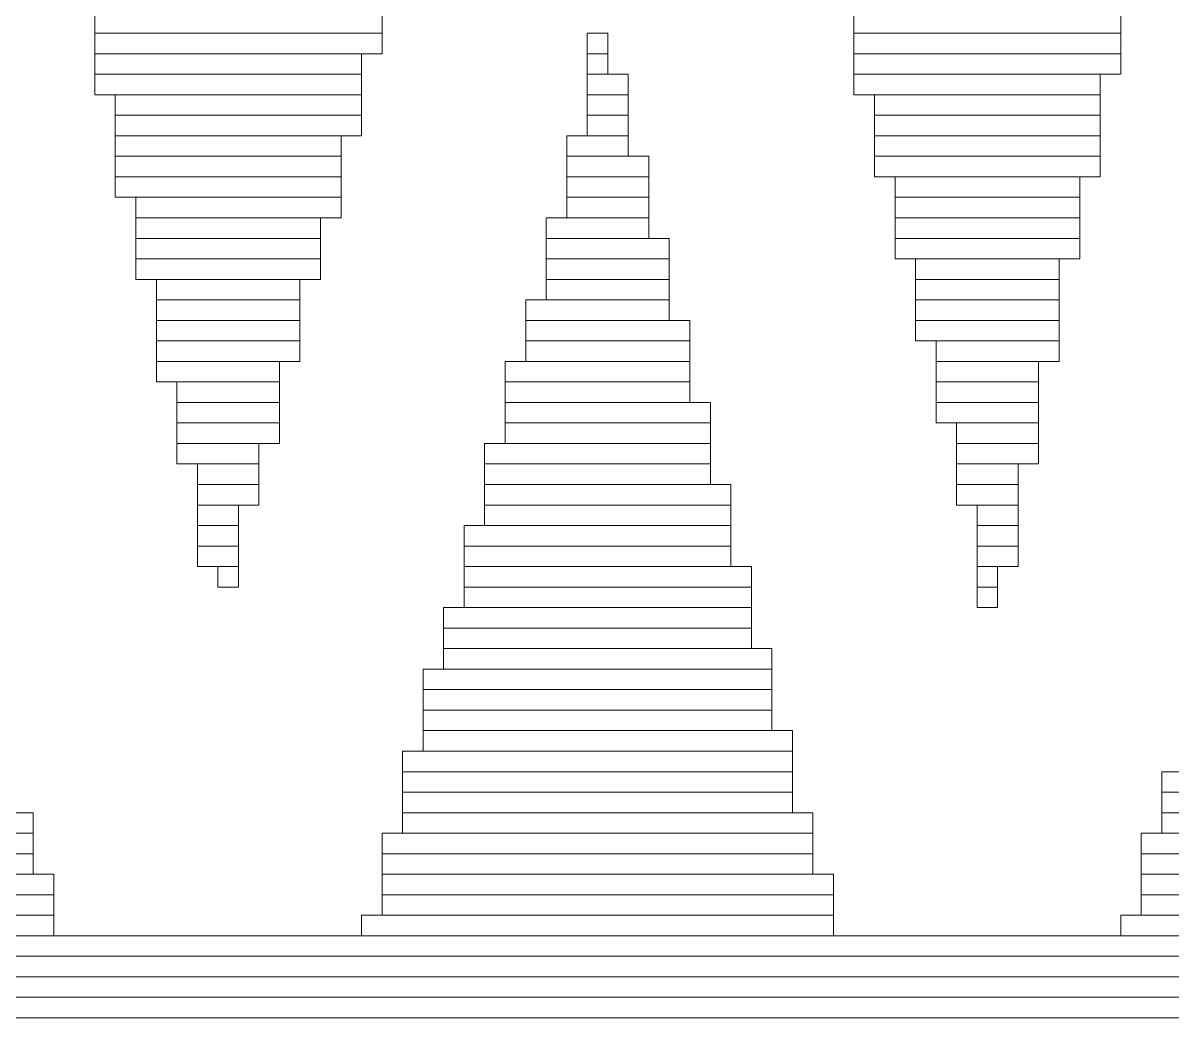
# Model space of a CAD drawing. Header units: millimetres. Extents: x -90 to 99, y -65 to 67.
# Drawn here: x -66.413 to -64.991, y 28.477 to 29.72 of the extents above; entities that cross this region are included whole.
import ezdxf

# ---------------------------------------------------------------- set-up
doc = ezdxf.new("R2010")
doc.units = ezdxf.units.MM
doc.header["$MEASUREMENT"] = 0
doc.layers.add('BG_OUTLINE', color=7, linetype='Continuous')
doc.layers.add('MA_PEN3', color=7, linetype='Continuous')

msp = doc.modelspace()

# ---------------------------------------------------------------- linework, layer by layer
at = {"layer": 'BG_OUTLINE', "color": 3, "lineweight": 9}
msp.add_open_spline([(-71.7269, -61.8795), (-71.7269, -61.8795), (-71.7343, 42.2681), (-71.7343, 42.2681), (-71.7343, 42.2681), (-71.7348, 43.0066), (-71.4419, 43.715), (-70.92, 44.2375), (-70.92, 44.2375), (-70.3982, 44.76), (-69.6866, 45.0538), (-68.9482, 45.0543), (-68.9482, 45.0543), (-68.9482, 45.0543), (75.2046, 45.0543), (75.2046, 45.0543), (75.2046, 45.0543), (76.8319, 45.0552), (78.1763, 43.7805), (78.2661, 42.1556), (78.2661, 42.1556), (78.2661, 42.1556), (78.2661, 31.2814), (78.2661, 31.2814), (78.2661, 31.2814), (78.2661, 31.2814), (72.2646, 31.2814), (72.2646, 31.2814), (72.2646, 31.2814), (72.2646, 31.2814), (72.2646, 26.9814), (72.2646, 26.9814), (72.2646, 26.9814), (72.2646, 26.9814), (78.2661, 26.9814), (78.2661, 26.9814), (78.2661, 26.9814), (78.2661, 26.9814), (78.2661, 18.6553), (78.2661, 18.6553), (78.2661, 18.6553), (78.2661, 18.6553), (72.2496, 18.6553), (72.2496, 18.6553), (72.2496, 18.6553), (72.2496, 18.6553), (72.2496, 14.3553), (72.2496, 14.3553), (72.2496, 14.3553), (72.2496, 14.3553), (78.2661, 14.3553), (78.2661, 14.3553), (78.2661, 14.3553), (78.2661, 14.3553), (78.2661, 9.255), (78.2661, 9.255), (78.2661, 9.255), (78.2661, 9.255), (72.2648, 9.255), (72.2648, 9.255), (72.2648, 9.255), (72.2648, 9.255), (72.2648, 4.955), (72.2648, 4.955), (72.2648, 4.955), (72.2648, 4.955), (78.2661, 4.955), (78.2661, 4.955), (78.2661, 4.955), (78.2661, 4.955), (78.2661, -3.3762), (78.2661, -3.3762), (78.2661, -3.3762), (78.2661, -3.3762), (72.2445, -3.3762), (72.2445, -3.3762), (72.2445, -3.3762), (72.2445, -3.3762), (72.2445, -7.6762), (72.2445, -7.6762), (72.2445, -7.6762), (72.2445, -7.6762), (78.2661, -7.6762), (78.2661, -7.6762), (78.2661, -7.6762), (78.2661, -7.6762), (78.2661, -12.7615), (78.2661, -12.7615), (78.2661, -12.7615), (78.2661, -12.7615), (72.2651, -12.7615), (72.2651, -12.7615), (72.2651, -12.7615), (72.2651, -12.7615), (72.2651, -17.0615), (72.2651, -17.0615), (72.2651, -17.0615), (72.2651, -17.0615), (78.2661, -17.0615), (78.2661, -17.0615), (78.2661, -17.0615), (78.2661, -17.0615), (78.2661, -25.4097), (78.2661, -25.4097), (78.2661, -25.4097), (78.2661, -25.4097), (72.2656, -25.4097), (72.2656, -25.4097), (72.2656, -25.4097), (72.2656, -25.4097), (72.2656, -29.7097), (72.2656, -29.7097), (72.2656, -29.7097), (72.2656, -29.7097), (78.2661, -29.7097), (78.2661, -29.7097), (78.2661, -29.7097), (78.2661, -29.7097), (78.2661, -34.793), (78.2661, -34.793), (78.2661, -34.793), (78.2661, -34.793), (72.2679, -34.793), (72.2679, -34.793), (72.2679, -34.793), (72.2679, -34.793), (72.2679, -39.0929), (72.2679, -39.0929), (72.2679, -39.0929), (72.2679, -39.0929), (78.2661, -39.0929), (78.2661, -39.0929), (78.2661, -39.0929), (78.2661, -39.0929), (78.2661, -47.4269), (78.2661, -47.4269), (78.2661, -47.4269), (78.2661, -47.4269), (72.2679, -47.4269), (72.2679, -47.4269), (72.2679, -47.4269), (72.2679, -47.4269), (72.2679, -51.7269), (72.2679, -51.7269), (72.2679, -51.7269), (72.2679, -51.7269), (78.2661, -51.7269), (78.2661, -51.7269), (78.2661, -51.7269), (78.2661, -51.7269), (78.2661, -51.8138), (78.2661, -51.8138), (78.2661, -51.8138), (78.2661, -51.8138), (78.2656, -61.8468), (78.2656, -61.8468), (78.2656, -61.8468), (78.2661, -62.6669), (77.9407, -63.4536), (77.3612, -64.0339), (77.3612, -64.0339), (76.7817, -64.6142), (75.9915, -64.9405), (75.1713, -64.941), (75.1713, -64.941), (75.1713, -64.941), (-68.6609, -64.9456), (-68.6609, -64.9456), (-68.6609, -64.9456), (-69.4735, -64.9461), (-70.2531, -64.6237), (-70.8281, -64.0495), (-70.8281, -64.0495), (-71.4031, -63.4752), (-71.7264, -62.6922), (-71.7269, -61.8795)], degree=3, knots=[0, 0, 0, 0, 0.022727, 0.022727, 0.022727, 0.022727, 0.045455, 0.045455, 0.045455, 0.045455, 0.068182, 0.068182, 0.068182, 0.068182, 0.090909, 0.090909, 0.090909, 0.090909, 0.113636, 0.113636, 0.113636, 0.113636, 0.136364, 0.136364, 0.136364, 0.136364, 0.159091, 0.159091, 0.159091, 0.159091, 0.181818, 0.181818, 0.181818, 0.181818, 0.204545, 0.204545, 0.204545, 0.204545, 0.227273, 0.227273, 0.227273, 0.227273, 0.25, 0.25, 0.25, 0.25, 0.272727, 0.272727, 0.272727, 0.272727, 0.295455, 0.295455, 0.295455, 0.295455, 0.318182, 0.318182, 0.318182, 0.318182, 0.340909, 0.340909, 0.340909, 0.340909, 0.363636, 0.363636, 0.363636, 0.363636, 0.386364, 0.386364, 0.386364, 0.386364, 0.409091, 0.409091, 0.409091, 0.409091, 0.431818, 0.431818, 0.431818, 0.431818, 0.454545, 0.454545, 0.454545, 0.454545, 0.477273, 0.477273, 0.477273, 0.477273, 0.5, 0.5, 0.5, 0.5, 0.522727, 0.522727, 0.522727, 0.522727, 0.545455, 0.545455, 0.545455, 0.545455, 0.568182, 0.568182, 0.568182, 0.568182, 0.590909, 0.590909, 0.590909, 0.590909, 0.613636, 0.613636, 0.613636, 0.613636, 0.636364, 0.636364, 0.636364, 0.636364, 0.659091, 0.659091, 0.659091, 0.659091, 0.681818, 0.681818, 0.681818, 0.681818, 0.704545, 0.704545, 0.704545, 0.704545, 0.727273, 0.727273, 0.727273, 0.727273, 0.75, 0.75, 0.75, 0.75, 0.772727, 0.772727, 0.772727, 0.772727, 0.795455, 0.795455, 0.795455, 0.795455, 0.818182, 0.818182, 0.818182, 0.818182, 0.840909, 0.840909, 0.840909, 0.840909, 0.863636, 0.863636, 0.863636, 0.863636, 0.886364, 0.886364, 0.886364, 0.886364, 0.909091, 0.909091, 0.909091, 0.909091, 0.931818, 0.931818, 0.931818, 0.931818, 0.954545, 0.954545, 0.954545, 0.954545, 0.977273, 0.977273, 0.977273, 0.977273, 1, 1, 1, 1], dxfattribs=at)
at = {"layer": 'MA_PEN3', "color": 5, "lineweight": 9}
for points in [[(-66.3241, 29.7073), (-66.3241, 29.7073), (-66.3241, 29.7327), (-66.3241, 29.7327), (-66.3241, 29.7327), (-66.3241, 29.7327), (-65.9685, 29.7327), (-65.9685, 29.7327), (-65.9685, 29.7327), (-65.9685, 29.7327), (-65.9685, 29.7073), (-65.9685, 29.7073), (-65.9685, 29.7073), (-65.9685, 29.7073), (-66.3241, 29.7073), (-66.3241, 29.7073)], [(-65.3843, 29.7073), (-65.3843, 29.7073), (-65.3843, 29.7327), (-65.3843, 29.7327), (-65.3843, 29.7327), (-65.3843, 29.7327), (-65.0541, 29.7327), (-65.0541, 29.7327), (-65.0541, 29.7327), (-65.0541, 29.7327), (-65.0541, 29.7073), (-65.0541, 29.7073), (-65.0541, 29.7073), (-65.0541, 29.7073), (-65.3843, 29.7073), (-65.3843, 29.7073)], [(-66.3241, 29.6819), (-66.3241, 29.6819), (-66.3241, 29.7073), (-66.3241, 29.7073), (-66.3241, 29.7073), (-66.3241, 29.7073), (-65.9685, 29.7073), (-65.9685, 29.7073), (-65.9685, 29.7073), (-65.9685, 29.7073), (-65.9685, 29.6819), (-65.9685, 29.6819), (-65.9685, 29.6819), (-65.9685, 29.6819), (-66.3241, 29.6819), (-66.3241, 29.6819)], [(-65.7145, 29.6819), (-65.7145, 29.6819), (-65.7145, 29.7073), (-65.7145, 29.7073), (-65.7145, 29.7073), (-65.7145, 29.7073), (-65.6891, 29.7073), (-65.6891, 29.7073), (-65.6891, 29.7073), (-65.6891, 29.7073), (-65.6891, 29.6819), (-65.6891, 29.6819), (-65.6891, 29.6819), (-65.6891, 29.6819), (-65.7145, 29.6819), (-65.7145, 29.6819)], [(-65.3843, 29.6819), (-65.3843, 29.6819), (-65.3843, 29.7073), (-65.3843, 29.7073), (-65.3843, 29.7073), (-65.3843, 29.7073), (-65.0541, 29.7073), (-65.0541, 29.7073), (-65.0541, 29.7073), (-65.0541, 29.7073), (-65.0541, 29.6819), (-65.0541, 29.6819), (-65.0541, 29.6819), (-65.0541, 29.6819), (-65.3843, 29.6819), (-65.3843, 29.6819)], [(-66.3241, 29.6565), (-66.3241, 29.6565), (-66.3241, 29.6819), (-66.3241, 29.6819), (-66.3241, 29.6819), (-66.3241, 29.6819), (-65.9939, 29.6819), (-65.9939, 29.6819), (-65.9939, 29.6819), (-65.9939, 29.6819), (-65.9939, 29.6565), (-65.9939, 29.6565), (-65.9939, 29.6565), (-65.9939, 29.6565), (-66.3241, 29.6565), (-66.3241, 29.6565)], [(-65.7145, 29.6565), (-65.7145, 29.6565), (-65.7145, 29.6819), (-65.7145, 29.6819), (-65.7145, 29.6819), (-65.7145, 29.6819), (-65.6891, 29.6819), (-65.6891, 29.6819), (-65.6891, 29.6819), (-65.6891, 29.6819), (-65.6891, 29.6565), (-65.6891, 29.6565), (-65.6891, 29.6565), (-65.6891, 29.6565), (-65.7145, 29.6565), (-65.7145, 29.6565)], [(-65.3843, 29.6565), (-65.3843, 29.6565), (-65.3843, 29.6819), (-65.3843, 29.6819), (-65.3843, 29.6819), (-65.3843, 29.6819), (-65.0541, 29.6819), (-65.0541, 29.6819), (-65.0541, 29.6819), (-65.0541, 29.6819), (-65.0541, 29.6565), (-65.0541, 29.6565), (-65.0541, 29.6565), (-65.0541, 29.6565), (-65.3843, 29.6565), (-65.3843, 29.6565)], [(-66.3241, 29.6311), (-66.3241, 29.6311), (-66.3241, 29.6565), (-66.3241, 29.6565), (-66.3241, 29.6565), (-66.3241, 29.6565), (-65.9939, 29.6565), (-65.9939, 29.6565), (-65.9939, 29.6565), (-65.9939, 29.6565), (-65.9939, 29.6311), (-65.9939, 29.6311), (-65.9939, 29.6311), (-65.9939, 29.6311), (-66.3241, 29.6311), (-66.3241, 29.6311)], [(-65.7145, 29.6311), (-65.7145, 29.6311), (-65.7145, 29.6565), (-65.7145, 29.6565), (-65.7145, 29.6565), (-65.7145, 29.6565), (-65.6637, 29.6565), (-65.6637, 29.6565), (-65.6637, 29.6565), (-65.6637, 29.6565), (-65.6637, 29.6311), (-65.6637, 29.6311), (-65.6637, 29.6311), (-65.6637, 29.6311), (-65.7145, 29.6311), (-65.7145, 29.6311)], [(-65.3843, 29.6311), (-65.3843, 29.6311), (-65.3843, 29.6565), (-65.3843, 29.6565), (-65.3843, 29.6565), (-65.3843, 29.6565), (-65.0795, 29.6565), (-65.0795, 29.6565), (-65.0795, 29.6565), (-65.0795, 29.6565), (-65.0795, 29.6311), (-65.0795, 29.6311), (-65.0795, 29.6311), (-65.0795, 29.6311), (-65.3843, 29.6311), (-65.3843, 29.6311)], [(-66.2987, 29.6057), (-66.2987, 29.6057), (-66.2987, 29.6311), (-66.2987, 29.6311), (-66.2987, 29.6311), (-66.2987, 29.6311), (-65.9939, 29.6311), (-65.9939, 29.6311), (-65.9939, 29.6311), (-65.9939, 29.6311), (-65.9939, 29.6057), (-65.9939, 29.6057), (-65.9939, 29.6057), (-65.9939, 29.6057), (-66.2987, 29.6057), (-66.2987, 29.6057)], [(-65.7145, 29.6057), (-65.7145, 29.6057), (-65.7145, 29.6311), (-65.7145, 29.6311), (-65.7145, 29.6311), (-65.7145, 29.6311), (-65.6637, 29.6311), (-65.6637, 29.6311), (-65.6637, 29.6311), (-65.6637, 29.6311), (-65.6637, 29.6057), (-65.6637, 29.6057), (-65.6637, 29.6057), (-65.6637, 29.6057), (-65.7145, 29.6057), (-65.7145, 29.6057)], [(-65.3589, 29.6057), (-65.3589, 29.6057), (-65.3589, 29.6311), (-65.3589, 29.6311), (-65.3589, 29.6311), (-65.3589, 29.6311), (-65.0795, 29.6311), (-65.0795, 29.6311), (-65.0795, 29.6311), (-65.0795, 29.6311), (-65.0795, 29.6057), (-65.0795, 29.6057), (-65.0795, 29.6057), (-65.0795, 29.6057), (-65.3589, 29.6057), (-65.3589, 29.6057)], [(-66.2987, 29.5803), (-66.2987, 29.5803), (-66.2987, 29.6057), (-66.2987, 29.6057), (-66.2987, 29.6057), (-66.2987, 29.6057), (-65.9939, 29.6057), (-65.9939, 29.6057), (-65.9939, 29.6057), (-65.9939, 29.6057), (-65.9939, 29.5803), (-65.9939, 29.5803), (-65.9939, 29.5803), (-65.9939, 29.5803), (-66.2987, 29.5803), (-66.2987, 29.5803)], [(-65.7145, 29.5803), (-65.7145, 29.5803), (-65.7145, 29.6057), (-65.7145, 29.6057), (-65.7145, 29.6057), (-65.7145, 29.6057), (-65.6637, 29.6057), (-65.6637, 29.6057), (-65.6637, 29.6057), (-65.6637, 29.6057), (-65.6637, 29.5803), (-65.6637, 29.5803), (-65.6637, 29.5803), (-65.6637, 29.5803), (-65.7145, 29.5803), (-65.7145, 29.5803)], [(-65.3589, 29.5803), (-65.3589, 29.5803), (-65.3589, 29.6057), (-65.3589, 29.6057), (-65.3589, 29.6057), (-65.3589, 29.6057), (-65.0795, 29.6057), (-65.0795, 29.6057), (-65.0795, 29.6057), (-65.0795, 29.6057), (-65.0795, 29.5803), (-65.0795, 29.5803), (-65.0795, 29.5803), (-65.0795, 29.5803), (-65.3589, 29.5803), (-65.3589, 29.5803)], [(-66.2987, 29.5549), (-66.2987, 29.5549), (-66.2987, 29.5803), (-66.2987, 29.5803), (-66.2987, 29.5803), (-66.2987, 29.5803), (-66.0193, 29.5803), (-66.0193, 29.5803), (-66.0193, 29.5803), (-66.0193, 29.5803), (-66.0193, 29.5549), (-66.0193, 29.5549), (-66.0193, 29.5549), (-66.0193, 29.5549), (-66.2987, 29.5549), (-66.2987, 29.5549)], [(-65.7399, 29.5549), (-65.7399, 29.5549), (-65.7399, 29.5803), (-65.7399, 29.5803), (-65.7399, 29.5803), (-65.7399, 29.5803), (-65.6637, 29.5803), (-65.6637, 29.5803), (-65.6637, 29.5803), (-65.6637, 29.5803), (-65.6637, 29.5549), (-65.6637, 29.5549), (-65.6637, 29.5549), (-65.6637, 29.5549), (-65.7399, 29.5549), (-65.7399, 29.5549)], [(-65.3589, 29.5549), (-65.3589, 29.5549), (-65.3589, 29.5803), (-65.3589, 29.5803), (-65.3589, 29.5803), (-65.3589, 29.5803), (-65.0795, 29.5803), (-65.0795, 29.5803), (-65.0795, 29.5803), (-65.0795, 29.5803), (-65.0795, 29.5549), (-65.0795, 29.5549), (-65.0795, 29.5549), (-65.0795, 29.5549), (-65.3589, 29.5549), (-65.3589, 29.5549)], [(-66.2987, 29.5295), (-66.2987, 29.5295), (-66.2987, 29.5549), (-66.2987, 29.5549), (-66.2987, 29.5549), (-66.2987, 29.5549), (-66.0193, 29.5549), (-66.0193, 29.5549), (-66.0193, 29.5549), (-66.0193, 29.5549), (-66.0193, 29.5295), (-66.0193, 29.5295), (-66.0193, 29.5295), (-66.0193, 29.5295), (-66.2987, 29.5295), (-66.2987, 29.5295)], [(-65.7399, 29.5295), (-65.7399, 29.5295), (-65.7399, 29.5549), (-65.7399, 29.5549), (-65.7399, 29.5549), (-65.7399, 29.5549), (-65.6383, 29.5549), (-65.6383, 29.5549), (-65.6383, 29.5549), (-65.6383, 29.5549), (-65.6383, 29.5295), (-65.6383, 29.5295), (-65.6383, 29.5295), (-65.6383, 29.5295), (-65.7399, 29.5295), (-65.7399, 29.5295)], [(-65.3589, 29.5295), (-65.3589, 29.5295), (-65.3589, 29.5549), (-65.3589, 29.5549), (-65.3589, 29.5549), (-65.3589, 29.5549), (-65.0795, 29.5549), (-65.0795, 29.5549), (-65.0795, 29.5549), (-65.0795, 29.5549), (-65.0795, 29.5295), (-65.0795, 29.5295), (-65.0795, 29.5295), (-65.0795, 29.5295), (-65.3589, 29.5295), (-65.3589, 29.5295)], [(-66.2987, 29.5041), (-66.2987, 29.5041), (-66.2987, 29.5295), (-66.2987, 29.5295), (-66.2987, 29.5295), (-66.2987, 29.5295), (-66.0193, 29.5295), (-66.0193, 29.5295), (-66.0193, 29.5295), (-66.0193, 29.5295), (-66.0193, 29.5041), (-66.0193, 29.5041), (-66.0193, 29.5041), (-66.0193, 29.5041), (-66.2987, 29.5041), (-66.2987, 29.5041)], [(-65.7399, 29.5041), (-65.7399, 29.5041), (-65.7399, 29.5295), (-65.7399, 29.5295), (-65.7399, 29.5295), (-65.7399, 29.5295), (-65.6383, 29.5295), (-65.6383, 29.5295), (-65.6383, 29.5295), (-65.6383, 29.5295), (-65.6383, 29.5041), (-65.6383, 29.5041), (-65.6383, 29.5041), (-65.6383, 29.5041), (-65.7399, 29.5041), (-65.7399, 29.5041)], [(-65.3335, 29.5041), (-65.3335, 29.5041), (-65.3335, 29.5295), (-65.3335, 29.5295), (-65.3335, 29.5295), (-65.3335, 29.5295), (-65.1049, 29.5295), (-65.1049, 29.5295), (-65.1049, 29.5295), (-65.1049, 29.5295), (-65.1049, 29.5041), (-65.1049, 29.5041), (-65.1049, 29.5041), (-65.1049, 29.5041), (-65.3335, 29.5041), (-65.3335, 29.5041)], [(-66.2733, 29.4787), (-66.2733, 29.4787), (-66.2733, 29.5041), (-66.2733, 29.5041), (-66.2733, 29.5041), (-66.2733, 29.5041), (-66.0193, 29.5041), (-66.0193, 29.5041), (-66.0193, 29.5041), (-66.0193, 29.5041), (-66.0193, 29.4787), (-66.0193, 29.4787), (-66.0193, 29.4787), (-66.0193, 29.4787), (-66.2733, 29.4787), (-66.2733, 29.4787)], [(-65.7399, 29.4787), (-65.7399, 29.4787), (-65.7399, 29.5041), (-65.7399, 29.5041), (-65.7399, 29.5041), (-65.7399, 29.5041), (-65.6383, 29.5041), (-65.6383, 29.5041), (-65.6383, 29.5041), (-65.6383, 29.5041), (-65.6383, 29.4787), (-65.6383, 29.4787), (-65.6383, 29.4787), (-65.6383, 29.4787), (-65.7399, 29.4787), (-65.7399, 29.4787)], [(-65.3335, 29.4787), (-65.3335, 29.4787), (-65.3335, 29.5041), (-65.3335, 29.5041), (-65.3335, 29.5041), (-65.3335, 29.5041), (-65.1049, 29.5041), (-65.1049, 29.5041), (-65.1049, 29.5041), (-65.1049, 29.5041), (-65.1049, 29.4787), (-65.1049, 29.4787), (-65.1049, 29.4787), (-65.1049, 29.4787), (-65.3335, 29.4787), (-65.3335, 29.4787)], [(-66.2733, 29.4533), (-66.2733, 29.4533), (-66.2733, 29.4787), (-66.2733, 29.4787), (-66.2733, 29.4787), (-66.2733, 29.4787), (-66.0447, 29.4787), (-66.0447, 29.4787), (-66.0447, 29.4787), (-66.0447, 29.4787), (-66.0447, 29.4533), (-66.0447, 29.4533), (-66.0447, 29.4533), (-66.0447, 29.4533), (-66.2733, 29.4533), (-66.2733, 29.4533)], [(-65.7653, 29.4533), (-65.7653, 29.4533), (-65.7653, 29.4787), (-65.7653, 29.4787), (-65.7653, 29.4787), (-65.7653, 29.4787), (-65.6383, 29.4787), (-65.6383, 29.4787), (-65.6383, 29.4787), (-65.6383, 29.4787), (-65.6383, 29.4533), (-65.6383, 29.4533), (-65.6383, 29.4533), (-65.6383, 29.4533), (-65.7653, 29.4533), (-65.7653, 29.4533)], [(-65.3335, 29.4533), (-65.3335, 29.4533), (-65.3335, 29.4787), (-65.3335, 29.4787), (-65.3335, 29.4787), (-65.3335, 29.4787), (-65.1049, 29.4787), (-65.1049, 29.4787), (-65.1049, 29.4787), (-65.1049, 29.4787), (-65.1049, 29.4533), (-65.1049, 29.4533), (-65.1049, 29.4533), (-65.1049, 29.4533), (-65.3335, 29.4533), (-65.3335, 29.4533)], [(-66.2733, 29.4279), (-66.2733, 29.4279), (-66.2733, 29.4533), (-66.2733, 29.4533), (-66.2733, 29.4533), (-66.2733, 29.4533), (-66.0447, 29.4533), (-66.0447, 29.4533), (-66.0447, 29.4533), (-66.0447, 29.4533), (-66.0447, 29.4279), (-66.0447, 29.4279), (-66.0447, 29.4279), (-66.0447, 29.4279), (-66.2733, 29.4279), (-66.2733, 29.4279)], [(-65.7653, 29.4279), (-65.7653, 29.4279), (-65.7653, 29.4533), (-65.7653, 29.4533), (-65.7653, 29.4533), (-65.7653, 29.4533), (-65.6129, 29.4533), (-65.6129, 29.4533), (-65.6129, 29.4533), (-65.6129, 29.4533), (-65.6129, 29.4279), (-65.6129, 29.4279), (-65.6129, 29.4279), (-65.6129, 29.4279), (-65.7653, 29.4279), (-65.7653, 29.4279)], [(-65.3335, 29.4279), (-65.3335, 29.4279), (-65.3335, 29.4533), (-65.3335, 29.4533), (-65.3335, 29.4533), (-65.3335, 29.4533), (-65.1049, 29.4533), (-65.1049, 29.4533), (-65.1049, 29.4533), (-65.1049, 29.4533), (-65.1049, 29.4279), (-65.1049, 29.4279), (-65.1049, 29.4279), (-65.1049, 29.4279), (-65.3335, 29.4279), (-65.3335, 29.4279)], [(-66.2733, 29.4025), (-66.2733, 29.4025), (-66.2733, 29.4279), (-66.2733, 29.4279), (-66.2733, 29.4279), (-66.2733, 29.4279), (-66.0447, 29.4279), (-66.0447, 29.4279), (-66.0447, 29.4279), (-66.0447, 29.4279), (-66.0447, 29.4025), (-66.0447, 29.4025), (-66.0447, 29.4025), (-66.0447, 29.4025), (-66.2733, 29.4025), (-66.2733, 29.4025)], [(-65.7653, 29.4025), (-65.7653, 29.4025), (-65.7653, 29.4279), (-65.7653, 29.4279), (-65.7653, 29.4279), (-65.7653, 29.4279), (-65.6129, 29.4279), (-65.6129, 29.4279), (-65.6129, 29.4279), (-65.6129, 29.4279), (-65.6129, 29.4025), (-65.6129, 29.4025), (-65.6129, 29.4025), (-65.6129, 29.4025), (-65.7653, 29.4025), (-65.7653, 29.4025)], [(-65.3081, 29.4025), (-65.3081, 29.4025), (-65.3081, 29.4279), (-65.3081, 29.4279), (-65.3081, 29.4279), (-65.3081, 29.4279), (-65.1303, 29.4279), (-65.1303, 29.4279), (-65.1303, 29.4279), (-65.1303, 29.4279), (-65.1303, 29.4025), (-65.1303, 29.4025), (-65.1303, 29.4025), (-65.1303, 29.4025), (-65.3081, 29.4025), (-65.3081, 29.4025)], [(-66.2479, 29.3771), (-66.2479, 29.3771), (-66.2479, 29.4025), (-66.2479, 29.4025), (-66.2479, 29.4025), (-66.2479, 29.4025), (-66.0701, 29.4025), (-66.0701, 29.4025), (-66.0701, 29.4025), (-66.0701, 29.4025), (-66.0701, 29.3771), (-66.0701, 29.3771), (-66.0701, 29.3771), (-66.0701, 29.3771), (-66.2479, 29.3771), (-66.2479, 29.3771)], [(-65.7653, 29.3771), (-65.7653, 29.3771), (-65.7653, 29.4025), (-65.7653, 29.4025), (-65.7653, 29.4025), (-65.7653, 29.4025), (-65.6129, 29.4025), (-65.6129, 29.4025), (-65.6129, 29.4025), (-65.6129, 29.4025), (-65.6129, 29.3771), (-65.6129, 29.3771), (-65.6129, 29.3771), (-65.6129, 29.3771), (-65.7653, 29.3771), (-65.7653, 29.3771)], [(-65.3081, 29.3771), (-65.3081, 29.3771), (-65.3081, 29.4025), (-65.3081, 29.4025), (-65.3081, 29.4025), (-65.3081, 29.4025), (-65.1303, 29.4025), (-65.1303, 29.4025), (-65.1303, 29.4025), (-65.1303, 29.4025), (-65.1303, 29.3771), (-65.1303, 29.3771), (-65.1303, 29.3771), (-65.1303, 29.3771), (-65.3081, 29.3771), (-65.3081, 29.3771)], [(-66.2479, 29.3517), (-66.2479, 29.3517), (-66.2479, 29.3771), (-66.2479, 29.3771), (-66.2479, 29.3771), (-66.2479, 29.3771), (-66.0701, 29.3771), (-66.0701, 29.3771), (-66.0701, 29.3771), (-66.0701, 29.3771), (-66.0701, 29.3517), (-66.0701, 29.3517), (-66.0701, 29.3517), (-66.0701, 29.3517), (-66.2479, 29.3517), (-66.2479, 29.3517)], [(-65.7907, 29.3517), (-65.7907, 29.3517), (-65.7907, 29.3771), (-65.7907, 29.3771), (-65.7907, 29.3771), (-65.7907, 29.3771), (-65.6129, 29.3771), (-65.6129, 29.3771), (-65.6129, 29.3771), (-65.6129, 29.3771), (-65.6129, 29.3517), (-65.6129, 29.3517), (-65.6129, 29.3517), (-65.6129, 29.3517), (-65.7907, 29.3517), (-65.7907, 29.3517)], [(-65.3081, 29.3517), (-65.3081, 29.3517), (-65.3081, 29.3771), (-65.3081, 29.3771), (-65.3081, 29.3771), (-65.3081, 29.3771), (-65.1303, 29.3771), (-65.1303, 29.3771), (-65.1303, 29.3771), (-65.1303, 29.3771), (-65.1303, 29.3517), (-65.1303, 29.3517), (-65.1303, 29.3517), (-65.1303, 29.3517), (-65.3081, 29.3517), (-65.3081, 29.3517)], [(-66.2479, 29.3263), (-66.2479, 29.3263), (-66.2479, 29.3517), (-66.2479, 29.3517), (-66.2479, 29.3517), (-66.2479, 29.3517), (-66.0701, 29.3517), (-66.0701, 29.3517), (-66.0701, 29.3517), (-66.0701, 29.3517), (-66.0701, 29.3263), (-66.0701, 29.3263), (-66.0701, 29.3263), (-66.0701, 29.3263), (-66.2479, 29.3263), (-66.2479, 29.3263)], [(-65.7907, 29.3263), (-65.7907, 29.3263), (-65.7907, 29.3517), (-65.7907, 29.3517), (-65.7907, 29.3517), (-65.7907, 29.3517), (-65.5875, 29.3517), (-65.5875, 29.3517), (-65.5875, 29.3517), (-65.5875, 29.3517), (-65.5875, 29.3263), (-65.5875, 29.3263), (-65.5875, 29.3263), (-65.5875, 29.3263), (-65.7907, 29.3263), (-65.7907, 29.3263)], [(-65.3081, 29.3263), (-65.3081, 29.3263), (-65.3081, 29.3517), (-65.3081, 29.3517), (-65.3081, 29.3517), (-65.3081, 29.3517), (-65.1303, 29.3517), (-65.1303, 29.3517), (-65.1303, 29.3517), (-65.1303, 29.3517), (-65.1303, 29.3263), (-65.1303, 29.3263), (-65.1303, 29.3263), (-65.1303, 29.3263), (-65.3081, 29.3263), (-65.3081, 29.3263)], [(-66.2479, 29.3009), (-66.2479, 29.3009), (-66.2479, 29.3263), (-66.2479, 29.3263), (-66.2479, 29.3263), (-66.2479, 29.3263), (-66.0701, 29.3263), (-66.0701, 29.3263), (-66.0701, 29.3263), (-66.0701, 29.3263), (-66.0701, 29.3009), (-66.0701, 29.3009), (-66.0701, 29.3009), (-66.0701, 29.3009), (-66.2479, 29.3009), (-66.2479, 29.3009)], [(-65.7907, 29.3009), (-65.7907, 29.3009), (-65.7907, 29.3263), (-65.7907, 29.3263), (-65.7907, 29.3263), (-65.7907, 29.3263), (-65.5875, 29.3263), (-65.5875, 29.3263), (-65.5875, 29.3263), (-65.5875, 29.3263), (-65.5875, 29.3009), (-65.5875, 29.3009), (-65.5875, 29.3009), (-65.5875, 29.3009), (-65.7907, 29.3009), (-65.7907, 29.3009)], [(-65.2827, 29.3009), (-65.2827, 29.3009), (-65.2827, 29.3263), (-65.2827, 29.3263), (-65.2827, 29.3263), (-65.2827, 29.3263), (-65.1303, 29.3263), (-65.1303, 29.3263), (-65.1303, 29.3263), (-65.1303, 29.3263), (-65.1303, 29.3009), (-65.1303, 29.3009), (-65.1303, 29.3009), (-65.1303, 29.3009), (-65.2827, 29.3009), (-65.2827, 29.3009)], [(-66.2479, 29.2755), (-66.2479, 29.2755), (-66.2479, 29.3009), (-66.2479, 29.3009), (-66.2479, 29.3009), (-66.2479, 29.3009), (-66.0955, 29.3009), (-66.0955, 29.3009), (-66.0955, 29.3009), (-66.0955, 29.3009), (-66.0955, 29.2755), (-66.0955, 29.2755), (-66.0955, 29.2755), (-66.0955, 29.2755), (-66.2479, 29.2755), (-66.2479, 29.2755)], [(-65.8161, 29.2755), (-65.8161, 29.2755), (-65.8161, 29.3009), (-65.8161, 29.3009), (-65.8161, 29.3009), (-65.8161, 29.3009), (-65.5875, 29.3009), (-65.5875, 29.3009), (-65.5875, 29.3009), (-65.5875, 29.3009), (-65.5875, 29.2755), (-65.5875, 29.2755), (-65.5875, 29.2755), (-65.5875, 29.2755), (-65.8161, 29.2755), (-65.8161, 29.2755)], [(-65.2827, 29.2755), (-65.2827, 29.2755), (-65.2827, 29.3009), (-65.2827, 29.3009), (-65.2827, 29.3009), (-65.2827, 29.3009), (-65.1557, 29.3009), (-65.1557, 29.3009), (-65.1557, 29.3009), (-65.1557, 29.3009), (-65.1557, 29.2755), (-65.1557, 29.2755), (-65.1557, 29.2755), (-65.1557, 29.2755), (-65.2827, 29.2755), (-65.2827, 29.2755)], [(-66.2225, 29.2501), (-66.2225, 29.2501), (-66.2225, 29.2755), (-66.2225, 29.2755), (-66.2225, 29.2755), (-66.2225, 29.2755), (-66.0955, 29.2755), (-66.0955, 29.2755), (-66.0955, 29.2755), (-66.0955, 29.2755), (-66.0955, 29.2501), (-66.0955, 29.2501), (-66.0955, 29.2501), (-66.0955, 29.2501), (-66.2225, 29.2501), (-66.2225, 29.2501)], [(-65.8161, 29.2501), (-65.8161, 29.2501), (-65.8161, 29.2755), (-65.8161, 29.2755), (-65.8161, 29.2755), (-65.8161, 29.2755), (-65.5875, 29.2755), (-65.5875, 29.2755), (-65.5875, 29.2755), (-65.5875, 29.2755), (-65.5875, 29.2501), (-65.5875, 29.2501), (-65.5875, 29.2501), (-65.5875, 29.2501), (-65.8161, 29.2501), (-65.8161, 29.2501)], [(-65.2827, 29.2501), (-65.2827, 29.2501), (-65.2827, 29.2755), (-65.2827, 29.2755), (-65.2827, 29.2755), (-65.2827, 29.2755), (-65.1557, 29.2755), (-65.1557, 29.2755), (-65.1557, 29.2755), (-65.1557, 29.2755), (-65.1557, 29.2501), (-65.1557, 29.2501), (-65.1557, 29.2501), (-65.1557, 29.2501), (-65.2827, 29.2501), (-65.2827, 29.2501)], [(-66.2225, 29.2247), (-66.2225, 29.2247), (-66.2225, 29.2501), (-66.2225, 29.2501), (-66.2225, 29.2501), (-66.2225, 29.2501), (-66.0955, 29.2501), (-66.0955, 29.2501), (-66.0955, 29.2501), (-66.0955, 29.2501), (-66.0955, 29.2247), (-66.0955, 29.2247), (-66.0955, 29.2247), (-66.0955, 29.2247), (-66.2225, 29.2247), (-66.2225, 29.2247)], [(-65.8161, 29.2247), (-65.8161, 29.2247), (-65.8161, 29.2501), (-65.8161, 29.2501), (-65.8161, 29.2501), (-65.8161, 29.2501), (-65.5621, 29.2501), (-65.5621, 29.2501), (-65.5621, 29.2501), (-65.5621, 29.2501), (-65.5621, 29.2247), (-65.5621, 29.2247), (-65.5621, 29.2247), (-65.5621, 29.2247), (-65.8161, 29.2247), (-65.8161, 29.2247)], [(-65.2827, 29.2247), (-65.2827, 29.2247), (-65.2827, 29.2501), (-65.2827, 29.2501), (-65.2827, 29.2501), (-65.2827, 29.2501), (-65.1557, 29.2501), (-65.1557, 29.2501), (-65.1557, 29.2501), (-65.1557, 29.2501), (-65.1557, 29.2247), (-65.1557, 29.2247), (-65.1557, 29.2247), (-65.1557, 29.2247), (-65.2827, 29.2247), (-65.2827, 29.2247)], [(-66.2225, 29.1993), (-66.2225, 29.1993), (-66.2225, 29.2247), (-66.2225, 29.2247), (-66.2225, 29.2247), (-66.2225, 29.2247), (-66.0955, 29.2247), (-66.0955, 29.2247), (-66.0955, 29.2247), (-66.0955, 29.2247), (-66.0955, 29.1993), (-66.0955, 29.1993), (-66.0955, 29.1993), (-66.0955, 29.1993), (-66.2225, 29.1993), (-66.2225, 29.1993)], [(-65.8161, 29.1993), (-65.8161, 29.1993), (-65.8161, 29.2247), (-65.8161, 29.2247), (-65.8161, 29.2247), (-65.8161, 29.2247), (-65.5621, 29.2247), (-65.5621, 29.2247), (-65.5621, 29.2247), (-65.5621, 29.2247), (-65.5621, 29.1993), (-65.5621, 29.1993), (-65.5621, 29.1993), (-65.5621, 29.1993), (-65.8161, 29.1993), (-65.8161, 29.1993)], [(-65.2573, 29.1993), (-65.2573, 29.1993), (-65.2573, 29.2247), (-65.2573, 29.2247), (-65.2573, 29.2247), (-65.2573, 29.2247), (-65.1557, 29.2247), (-65.1557, 29.2247), (-65.1557, 29.2247), (-65.1557, 29.2247), (-65.1557, 29.1993), (-65.1557, 29.1993), (-65.1557, 29.1993), (-65.1557, 29.1993), (-65.2573, 29.1993), (-65.2573, 29.1993)], [(-66.2225, 29.1739), (-66.2225, 29.1739), (-66.2225, 29.1993), (-66.2225, 29.1993), (-66.2225, 29.1993), (-66.2225, 29.1993), (-66.1209, 29.1993), (-66.1209, 29.1993), (-66.1209, 29.1993), (-66.1209, 29.1993), (-66.1209, 29.1739), (-66.1209, 29.1739), (-66.1209, 29.1739), (-66.1209, 29.1739), (-66.2225, 29.1739), (-66.2225, 29.1739)], [(-65.8415, 29.1739), (-65.8415, 29.1739), (-65.8415, 29.1993), (-65.8415, 29.1993), (-65.8415, 29.1993), (-65.8415, 29.1993), (-65.5621, 29.1993), (-65.5621, 29.1993), (-65.5621, 29.1993), (-65.5621, 29.1993), (-65.5621, 29.1739), (-65.5621, 29.1739), (-65.5621, 29.1739), (-65.5621, 29.1739), (-65.8415, 29.1739), (-65.8415, 29.1739)], [(-65.2573, 29.1739), (-65.2573, 29.1739), (-65.2573, 29.1993), (-65.2573, 29.1993), (-65.2573, 29.1993), (-65.2573, 29.1993), (-65.1557, 29.1993), (-65.1557, 29.1993), (-65.1557, 29.1993), (-65.1557, 29.1993), (-65.1557, 29.1739), (-65.1557, 29.1739), (-65.1557, 29.1739), (-65.1557, 29.1739), (-65.2573, 29.1739), (-65.2573, 29.1739)], [(-66.1971, 29.1485), (-66.1971, 29.1485), (-66.1971, 29.1739), (-66.1971, 29.1739), (-66.1971, 29.1739), (-66.1971, 29.1739), (-66.1209, 29.1739), (-66.1209, 29.1739), (-66.1209, 29.1739), (-66.1209, 29.1739), (-66.1209, 29.1485), (-66.1209, 29.1485), (-66.1209, 29.1485), (-66.1209, 29.1485), (-66.1971, 29.1485), (-66.1971, 29.1485)], [(-65.8415, 29.1485), (-65.8415, 29.1485), (-65.8415, 29.1739), (-65.8415, 29.1739), (-65.8415, 29.1739), (-65.8415, 29.1739), (-65.5621, 29.1739), (-65.5621, 29.1739), (-65.5621, 29.1739), (-65.5621, 29.1739), (-65.5621, 29.1485), (-65.5621, 29.1485), (-65.5621, 29.1485), (-65.5621, 29.1485), (-65.8415, 29.1485), (-65.8415, 29.1485)], [(-65.2573, 29.1485), (-65.2573, 29.1485), (-65.2573, 29.1739), (-65.2573, 29.1739), (-65.2573, 29.1739), (-65.2573, 29.1739), (-65.1811, 29.1739), (-65.1811, 29.1739), (-65.1811, 29.1739), (-65.1811, 29.1739), (-65.1811, 29.1485), (-65.1811, 29.1485), (-65.1811, 29.1485), (-65.1811, 29.1485), (-65.2573, 29.1485), (-65.2573, 29.1485)], [(-66.1971, 29.1231), (-66.1971, 29.1231), (-66.1971, 29.1485), (-66.1971, 29.1485), (-66.1971, 29.1485), (-66.1971, 29.1485), (-66.1209, 29.1485), (-66.1209, 29.1485), (-66.1209, 29.1485), (-66.1209, 29.1485), (-66.1209, 29.1231), (-66.1209, 29.1231), (-66.1209, 29.1231), (-66.1209, 29.1231), (-66.1971, 29.1231), (-66.1971, 29.1231)], [(-65.8415, 29.1231), (-65.8415, 29.1231), (-65.8415, 29.1485), (-65.8415, 29.1485), (-65.8415, 29.1485), (-65.8415, 29.1485), (-65.5367, 29.1485), (-65.5367, 29.1485), (-65.5367, 29.1485), (-65.5367, 29.1485), (-65.5367, 29.1231), (-65.5367, 29.1231), (-65.5367, 29.1231), (-65.5367, 29.1231), (-65.8415, 29.1231), (-65.8415, 29.1231)], [(-65.2573, 29.1231), (-65.2573, 29.1231), (-65.2573, 29.1485), (-65.2573, 29.1485), (-65.2573, 29.1485), (-65.2573, 29.1485), (-65.1811, 29.1485), (-65.1811, 29.1485), (-65.1811, 29.1485), (-65.1811, 29.1485), (-65.1811, 29.1231), (-65.1811, 29.1231), (-65.1811, 29.1231), (-65.1811, 29.1231), (-65.2573, 29.1231), (-65.2573, 29.1231)], [(-66.1971, 29.0977), (-66.1971, 29.0977), (-66.1971, 29.1231), (-66.1971, 29.1231), (-66.1971, 29.1231), (-66.1971, 29.1231), (-66.1463, 29.1231), (-66.1463, 29.1231), (-66.1463, 29.1231), (-66.1463, 29.1231), (-66.1463, 29.0977), (-66.1463, 29.0977), (-66.1463, 29.0977), (-66.1463, 29.0977), (-66.1971, 29.0977), (-66.1971, 29.0977)], [(-65.8415, 29.0977), (-65.8415, 29.0977), (-65.8415, 29.1231), (-65.8415, 29.1231), (-65.8415, 29.1231), (-65.8415, 29.1231), (-65.5367, 29.1231), (-65.5367, 29.1231), (-65.5367, 29.1231), (-65.5367, 29.1231), (-65.5367, 29.0977), (-65.5367, 29.0977), (-65.5367, 29.0977), (-65.5367, 29.0977), (-65.8415, 29.0977), (-65.8415, 29.0977)], [(-65.2319, 29.0977), (-65.2319, 29.0977), (-65.2319, 29.1231), (-65.2319, 29.1231), (-65.2319, 29.1231), (-65.2319, 29.1231), (-65.1811, 29.1231), (-65.1811, 29.1231), (-65.1811, 29.1231), (-65.1811, 29.1231), (-65.1811, 29.0977), (-65.1811, 29.0977), (-65.1811, 29.0977), (-65.1811, 29.0977), (-65.2319, 29.0977), (-65.2319, 29.0977)], [(-66.1971, 29.0723), (-66.1971, 29.0723), (-66.1971, 29.0977), (-66.1971, 29.0977), (-66.1971, 29.0977), (-66.1971, 29.0977), (-66.1463, 29.0977), (-66.1463, 29.0977), (-66.1463, 29.0977), (-66.1463, 29.0977), (-66.1463, 29.0723), (-66.1463, 29.0723), (-66.1463, 29.0723), (-66.1463, 29.0723), (-66.1971, 29.0723), (-66.1971, 29.0723)], [(-65.8669, 29.0723), (-65.8669, 29.0723), (-65.8669, 29.0977), (-65.8669, 29.0977), (-65.8669, 29.0977), (-65.8669, 29.0977), (-65.5367, 29.0977), (-65.5367, 29.0977), (-65.5367, 29.0977), (-65.5367, 29.0977), (-65.5367, 29.0723), (-65.5367, 29.0723), (-65.5367, 29.0723), (-65.5367, 29.0723), (-65.8669, 29.0723), (-65.8669, 29.0723)], [(-65.2319, 29.0723), (-65.2319, 29.0723), (-65.2319, 29.0977), (-65.2319, 29.0977), (-65.2319, 29.0977), (-65.2319, 29.0977), (-65.1811, 29.0977), (-65.1811, 29.0977), (-65.1811, 29.0977), (-65.1811, 29.0977), (-65.1811, 29.0723), (-65.1811, 29.0723), (-65.1811, 29.0723), (-65.1811, 29.0723), (-65.2319, 29.0723), (-65.2319, 29.0723)], [(-66.1971, 29.0469), (-66.1971, 29.0469), (-66.1971, 29.0723), (-66.1971, 29.0723), (-66.1971, 29.0723), (-66.1971, 29.0723), (-66.1463, 29.0723), (-66.1463, 29.0723), (-66.1463, 29.0723), (-66.1463, 29.0723), (-66.1463, 29.0469), (-66.1463, 29.0469), (-66.1463, 29.0469), (-66.1463, 29.0469), (-66.1971, 29.0469), (-66.1971, 29.0469)], [(-65.8669, 29.0469), (-65.8669, 29.0469), (-65.8669, 29.0723), (-65.8669, 29.0723), (-65.8669, 29.0723), (-65.8669, 29.0723), (-65.5367, 29.0723), (-65.5367, 29.0723), (-65.5367, 29.0723), (-65.5367, 29.0723), (-65.5367, 29.0469), (-65.5367, 29.0469), (-65.5367, 29.0469), (-65.5367, 29.0469), (-65.8669, 29.0469), (-65.8669, 29.0469)], [(-65.2319, 29.0469), (-65.2319, 29.0469), (-65.2319, 29.0723), (-65.2319, 29.0723), (-65.2319, 29.0723), (-65.2319, 29.0723), (-65.1811, 29.0723), (-65.1811, 29.0723), (-65.1811, 29.0723), (-65.1811, 29.0723), (-65.1811, 29.0469), (-65.1811, 29.0469), (-65.1811, 29.0469), (-65.1811, 29.0469), (-65.2319, 29.0469), (-65.2319, 29.0469)], [(-66.1717, 29.0215), (-66.1717, 29.0215), (-66.1717, 29.0469), (-66.1717, 29.0469), (-66.1717, 29.0469), (-66.1717, 29.0469), (-66.1463, 29.0469), (-66.1463, 29.0469), (-66.1463, 29.0469), (-66.1463, 29.0469), (-66.1463, 29.0215), (-66.1463, 29.0215), (-66.1463, 29.0215), (-66.1463, 29.0215), (-66.1717, 29.0215), (-66.1717, 29.0215)], [(-65.8669, 29.0215), (-65.8669, 29.0215), (-65.8669, 29.0469), (-65.8669, 29.0469), (-65.8669, 29.0469), (-65.8669, 29.0469), (-65.5113, 29.0469), (-65.5113, 29.0469), (-65.5113, 29.0469), (-65.5113, 29.0469), (-65.5113, 29.0215), (-65.5113, 29.0215), (-65.5113, 29.0215), (-65.5113, 29.0215), (-65.8669, 29.0215), (-65.8669, 29.0215)], [(-65.2319, 29.0215), (-65.2319, 29.0215), (-65.2319, 29.0469), (-65.2319, 29.0469), (-65.2319, 29.0469), (-65.2319, 29.0469), (-65.2065, 29.0469), (-65.2065, 29.0469), (-65.2065, 29.0469), (-65.2065, 29.0469), (-65.2065, 29.0215), (-65.2065, 29.0215), (-65.2065, 29.0215), (-65.2065, 29.0215), (-65.2319, 29.0215), (-65.2319, 29.0215)], [(-65.8669, 28.9961), (-65.8669, 28.9961), (-65.8669, 29.0215), (-65.8669, 29.0215), (-65.8669, 29.0215), (-65.8669, 29.0215), (-65.5113, 29.0215), (-65.5113, 29.0215), (-65.5113, 29.0215), (-65.5113, 29.0215), (-65.5113, 28.9961), (-65.5113, 28.9961), (-65.5113, 28.9961), (-65.5113, 28.9961), (-65.8669, 28.9961), (-65.8669, 28.9961)], [(-65.2319, 28.9961), (-65.2319, 28.9961), (-65.2319, 29.0215), (-65.2319, 29.0215), (-65.2319, 29.0215), (-65.2319, 29.0215), (-65.2065, 29.0215), (-65.2065, 29.0215), (-65.2065, 29.0215), (-65.2065, 29.0215), (-65.2065, 28.9961), (-65.2065, 28.9961), (-65.2065, 28.9961), (-65.2065, 28.9961), (-65.2319, 28.9961), (-65.2319, 28.9961)], [(-65.8923, 28.9707), (-65.8923, 28.9707), (-65.8923, 28.9961), (-65.8923, 28.9961), (-65.8923, 28.9961), (-65.8923, 28.9961), (-65.5113, 28.9961), (-65.5113, 28.9961), (-65.5113, 28.9961), (-65.5113, 28.9961), (-65.5113, 28.9707), (-65.5113, 28.9707), (-65.5113, 28.9707), (-65.5113, 28.9707), (-65.8923, 28.9707), (-65.8923, 28.9707)], [(-65.8923, 28.9453), (-65.8923, 28.9453), (-65.8923, 28.9707), (-65.8923, 28.9707), (-65.8923, 28.9707), (-65.8923, 28.9707), (-65.5113, 28.9707), (-65.5113, 28.9707), (-65.5113, 28.9707), (-65.5113, 28.9707), (-65.5113, 28.9453), (-65.5113, 28.9453), (-65.5113, 28.9453), (-65.5113, 28.9453), (-65.8923, 28.9453), (-65.8923, 28.9453)], [(-65.8923, 28.9199), (-65.8923, 28.9199), (-65.8923, 28.9453), (-65.8923, 28.9453), (-65.8923, 28.9453), (-65.8923, 28.9453), (-65.4859, 28.9453), (-65.4859, 28.9453), (-65.4859, 28.9453), (-65.4859, 28.9453), (-65.4859, 28.9199), (-65.4859, 28.9199), (-65.4859, 28.9199), (-65.4859, 28.9199), (-65.8923, 28.9199), (-65.8923, 28.9199)], [(-65.9177, 28.8945), (-65.9177, 28.8945), (-65.9177, 28.9199), (-65.9177, 28.9199), (-65.9177, 28.9199), (-65.9177, 28.9199), (-65.4859, 28.9199), (-65.4859, 28.9199), (-65.4859, 28.9199), (-65.4859, 28.9199), (-65.4859, 28.8945), (-65.4859, 28.8945), (-65.4859, 28.8945), (-65.4859, 28.8945), (-65.9177, 28.8945), (-65.9177, 28.8945)], [(-65.9177, 28.8691), (-65.9177, 28.8691), (-65.9177, 28.8945), (-65.9177, 28.8945), (-65.9177, 28.8945), (-65.9177, 28.8945), (-65.4859, 28.8945), (-65.4859, 28.8945), (-65.4859, 28.8945), (-65.4859, 28.8945), (-65.4859, 28.8691), (-65.4859, 28.8691), (-65.4859, 28.8691), (-65.4859, 28.8691), (-65.9177, 28.8691), (-65.9177, 28.8691)], [(-65.9177, 28.8437), (-65.9177, 28.8437), (-65.9177, 28.8691), (-65.9177, 28.8691), (-65.9177, 28.8691), (-65.9177, 28.8691), (-65.4859, 28.8691), (-65.4859, 28.8691), (-65.4859, 28.8691), (-65.4859, 28.8691), (-65.4859, 28.8437), (-65.4859, 28.8437), (-65.4859, 28.8437), (-65.4859, 28.8437), (-65.9177, 28.8437), (-65.9177, 28.8437)], [(-65.9177, 28.8183), (-65.9177, 28.8183), (-65.9177, 28.8437), (-65.9177, 28.8437), (-65.9177, 28.8437), (-65.9177, 28.8437), (-65.4605, 28.8437), (-65.4605, 28.8437), (-65.4605, 28.8437), (-65.4605, 28.8437), (-65.4605, 28.8183), (-65.4605, 28.8183), (-65.4605, 28.8183), (-65.4605, 28.8183), (-65.9177, 28.8183), (-65.9177, 28.8183)], [(-65.9431, 28.7929), (-65.9431, 28.7929), (-65.9431, 28.8183), (-65.9431, 28.8183), (-65.9431, 28.8183), (-65.9431, 28.8183), (-65.4605, 28.8183), (-65.4605, 28.8183), (-65.4605, 28.8183), (-65.4605, 28.8183), (-65.4605, 28.7929), (-65.4605, 28.7929), (-65.4605, 28.7929), (-65.4605, 28.7929), (-65.9431, 28.7929), (-65.9431, 28.7929)], [(-65.9431, 28.7675), (-65.9431, 28.7675), (-65.9431, 28.7929), (-65.9431, 28.7929), (-65.9431, 28.7929), (-65.9431, 28.7929), (-65.4605, 28.7929), (-65.4605, 28.7929), (-65.4605, 28.7929), (-65.4605, 28.7929), (-65.4605, 28.7675), (-65.4605, 28.7675), (-65.4605, 28.7675), (-65.4605, 28.7675), (-65.9431, 28.7675), (-65.9431, 28.7675)], [(-65.0033, 28.7675), (-65.0033, 28.7675), (-65.0033, 28.7929), (-65.0033, 28.7929), (-65.0033, 28.7929), (-65.0033, 28.7929), (-64.4445, 28.7929), (-64.4445, 28.7929), (-64.4445, 28.7929), (-64.4445, 28.7929), (-64.4445, 28.7675), (-64.4445, 28.7675), (-64.4445, 28.7675), (-64.4445, 28.7675), (-65.0033, 28.7675), (-65.0033, 28.7675)], [(-65.9431, 28.7421), (-65.9431, 28.7421), (-65.9431, 28.7675), (-65.9431, 28.7675), (-65.9431, 28.7675), (-65.9431, 28.7675), (-65.4605, 28.7675), (-65.4605, 28.7675), (-65.4605, 28.7675), (-65.4605, 28.7675), (-65.4605, 28.7421), (-65.4605, 28.7421), (-65.4605, 28.7421), (-65.4605, 28.7421), (-65.9431, 28.7421), (-65.9431, 28.7421)], [(-65.0033, 28.7421), (-65.0033, 28.7421), (-65.0033, 28.7675), (-65.0033, 28.7675), (-65.0033, 28.7675), (-65.0033, 28.7675), (-64.4445, 28.7675), (-64.4445, 28.7675), (-64.4445, 28.7675), (-64.4445, 28.7675), (-64.4445, 28.7421), (-64.4445, 28.7421), (-64.4445, 28.7421), (-64.4445, 28.7421), (-65.0033, 28.7421), (-65.0033, 28.7421)], [(-67.6449, 28.7167), (-67.6449, 28.7167), (-67.6449, 28.7421), (-67.6449, 28.7421), (-67.6449, 28.7421), (-67.6449, 28.7421), (-66.4003, 28.7421), (-66.4003, 28.7421), (-66.4003, 28.7421), (-66.4003, 28.7421), (-66.4003, 28.7167), (-66.4003, 28.7167), (-66.4003, 28.7167), (-66.4003, 28.7167), (-67.6449, 28.7167), (-67.6449, 28.7167)], [(-65.9431, 28.7167), (-65.9431, 28.7167), (-65.9431, 28.7421), (-65.9431, 28.7421), (-65.9431, 28.7421), (-65.9431, 28.7421), (-65.4351, 28.7421), (-65.4351, 28.7421), (-65.4351, 28.7421), (-65.4351, 28.7421), (-65.4351, 28.7167), (-65.4351, 28.7167), (-65.4351, 28.7167), (-65.4351, 28.7167), (-65.9431, 28.7167), (-65.9431, 28.7167)], [(-65.0033, 28.7167), (-65.0033, 28.7167), (-65.0033, 28.7421), (-65.0033, 28.7421), (-65.0033, 28.7421), (-65.0033, 28.7421), (-64.4445, 28.7421), (-64.4445, 28.7421), (-64.4445, 28.7421), (-64.4445, 28.7421), (-64.4445, 28.7167), (-64.4445, 28.7167), (-64.4445, 28.7167), (-64.4445, 28.7167), (-65.0033, 28.7167), (-65.0033, 28.7167)], [(-67.6449, 28.6913), (-67.6449, 28.6913), (-67.6449, 28.7167), (-67.6449, 28.7167), (-67.6449, 28.7167), (-67.6449, 28.7167), (-66.4003, 28.7167), (-66.4003, 28.7167), (-66.4003, 28.7167), (-66.4003, 28.7167), (-66.4003, 28.6913), (-66.4003, 28.6913), (-66.4003, 28.6913), (-66.4003, 28.6913), (-67.6449, 28.6913), (-67.6449, 28.6913)], [(-65.9685, 28.6913), (-65.9685, 28.6913), (-65.9685, 28.7167), (-65.9685, 28.7167), (-65.9685, 28.7167), (-65.9685, 28.7167), (-65.4351, 28.7167), (-65.4351, 28.7167), (-65.4351, 28.7167), (-65.4351, 28.7167), (-65.4351, 28.6913), (-65.4351, 28.6913), (-65.4351, 28.6913), (-65.4351, 28.6913), (-65.9685, 28.6913), (-65.9685, 28.6913)], [(-65.0287, 28.6913), (-65.0287, 28.6913), (-65.0287, 28.7167), (-65.0287, 28.7167), (-65.0287, 28.7167), (-65.0287, 28.7167), (-64.4445, 28.7167), (-64.4445, 28.7167), (-64.4445, 28.7167), (-64.4445, 28.7167), (-64.4445, 28.6913), (-64.4445, 28.6913), (-64.4445, 28.6913), (-64.4445, 28.6913), (-65.0287, 28.6913), (-65.0287, 28.6913)], [(-67.6449, 28.6659), (-67.6449, 28.6659), (-67.6449, 28.6913), (-67.6449, 28.6913), (-67.6449, 28.6913), (-67.6449, 28.6913), (-66.4003, 28.6913), (-66.4003, 28.6913), (-66.4003, 28.6913), (-66.4003, 28.6913), (-66.4003, 28.6659), (-66.4003, 28.6659), (-66.4003, 28.6659), (-66.4003, 28.6659), (-67.6449, 28.6659), (-67.6449, 28.6659)], [(-65.9685, 28.6659), (-65.9685, 28.6659), (-65.9685, 28.6913), (-65.9685, 28.6913), (-65.9685, 28.6913), (-65.9685, 28.6913), (-65.4351, 28.6913), (-65.4351, 28.6913), (-65.4351, 28.6913), (-65.4351, 28.6913), (-65.4351, 28.6659), (-65.4351, 28.6659), (-65.4351, 28.6659), (-65.4351, 28.6659), (-65.9685, 28.6659), (-65.9685, 28.6659)], [(-65.0287, 28.6659), (-65.0287, 28.6659), (-65.0287, 28.6913), (-65.0287, 28.6913), (-65.0287, 28.6913), (-65.0287, 28.6913), (-64.4445, 28.6913), (-64.4445, 28.6913), (-64.4445, 28.6913), (-64.4445, 28.6913), (-64.4445, 28.6659), (-64.4445, 28.6659), (-64.4445, 28.6659), (-64.4445, 28.6659), (-65.0287, 28.6659), (-65.0287, 28.6659)], [(-67.6449, 28.6405), (-67.6449, 28.6405), (-67.6449, 28.6659), (-67.6449, 28.6659), (-67.6449, 28.6659), (-67.6449, 28.6659), (-66.3749, 28.6659), (-66.3749, 28.6659), (-66.3749, 28.6659), (-66.3749, 28.6659), (-66.3749, 28.6405), (-66.3749, 28.6405), (-66.3749, 28.6405), (-66.3749, 28.6405), (-67.6449, 28.6405), (-67.6449, 28.6405)], [(-65.9685, 28.6405), (-65.9685, 28.6405), (-65.9685, 28.6659), (-65.9685, 28.6659), (-65.9685, 28.6659), (-65.9685, 28.6659), (-65.4097, 28.6659), (-65.4097, 28.6659), (-65.4097, 28.6659), (-65.4097, 28.6659), (-65.4097, 28.6405), (-65.4097, 28.6405), (-65.4097, 28.6405), (-65.4097, 28.6405), (-65.9685, 28.6405), (-65.9685, 28.6405)], [(-65.0287, 28.6405), (-65.0287, 28.6405), (-65.0287, 28.6659), (-65.0287, 28.6659), (-65.0287, 28.6659), (-65.0287, 28.6659), (-64.4445, 28.6659), (-64.4445, 28.6659), (-64.4445, 28.6659), (-64.4445, 28.6659), (-64.4445, 28.6405), (-64.4445, 28.6405), (-64.4445, 28.6405), (-64.4445, 28.6405), (-65.0287, 28.6405), (-65.0287, 28.6405)], [(-67.6449, 28.6151), (-67.6449, 28.6151), (-67.6449, 28.6405), (-67.6449, 28.6405), (-67.6449, 28.6405), (-67.6449, 28.6405), (-66.3749, 28.6405), (-66.3749, 28.6405), (-66.3749, 28.6405), (-66.3749, 28.6405), (-66.3749, 28.6151), (-66.3749, 28.6151), (-66.3749, 28.6151), (-66.3749, 28.6151), (-67.6449, 28.6151), (-67.6449, 28.6151)], [(-65.9685, 28.6151), (-65.9685, 28.6151), (-65.9685, 28.6405), (-65.9685, 28.6405), (-65.9685, 28.6405), (-65.9685, 28.6405), (-65.4097, 28.6405), (-65.4097, 28.6405), (-65.4097, 28.6405), (-65.4097, 28.6405), (-65.4097, 28.6151), (-65.4097, 28.6151), (-65.4097, 28.6151), (-65.4097, 28.6151), (-65.9685, 28.6151), (-65.9685, 28.6151)], [(-65.0287, 28.6151), (-65.0287, 28.6151), (-65.0287, 28.6405), (-65.0287, 28.6405), (-65.0287, 28.6405), (-65.0287, 28.6405), (-64.4445, 28.6405), (-64.4445, 28.6405), (-64.4445, 28.6405), (-64.4445, 28.6405), (-64.4445, 28.6151), (-64.4445, 28.6151), (-64.4445, 28.6151), (-64.4445, 28.6151), (-65.0287, 28.6151), (-65.0287, 28.6151)], [(-67.6449, 28.5897), (-67.6449, 28.5897), (-67.6449, 28.6151), (-67.6449, 28.6151), (-67.6449, 28.6151), (-67.6449, 28.6151), (-66.3749, 28.6151), (-66.3749, 28.6151), (-66.3749, 28.6151), (-66.3749, 28.6151), (-66.3749, 28.5897), (-66.3749, 28.5897), (-66.3749, 28.5897), (-66.3749, 28.5897), (-67.6449, 28.5897), (-67.6449, 28.5897)], [(-65.9939, 28.5897), (-65.9939, 28.5897), (-65.9939, 28.6151), (-65.9939, 28.6151), (-65.9939, 28.6151), (-65.9939, 28.6151), (-65.4097, 28.6151), (-65.4097, 28.6151), (-65.4097, 28.6151), (-65.4097, 28.6151), (-65.4097, 28.5897), (-65.4097, 28.5897), (-65.4097, 28.5897), (-65.4097, 28.5897), (-65.9939, 28.5897), (-65.9939, 28.5897)], [(-65.0541, 28.5897), (-65.0541, 28.5897), (-65.0541, 28.6151), (-65.0541, 28.6151), (-65.0541, 28.6151), (-65.0541, 28.6151), (-64.4445, 28.6151), (-64.4445, 28.6151), (-64.4445, 28.6151), (-64.4445, 28.6151), (-64.4445, 28.5897), (-64.4445, 28.5897), (-64.4445, 28.5897), (-64.4445, 28.5897), (-65.0541, 28.5897), (-65.0541, 28.5897)], [(-68.3307, 28.5643), (-68.3307, 28.5643), (-68.3307, 28.5897), (-68.3307, 28.5897), (-68.3307, 28.5897), (-68.3307, 28.5897), (-62.9713, 28.5897), (-62.9713, 28.5897), (-62.9713, 28.5897), (-62.9713, 28.5897), (-62.9713, 28.5643), (-62.9713, 28.5643), (-62.9713, 28.5643), (-62.9713, 28.5643), (-68.3307, 28.5643), (-68.3307, 28.5643)], [(-68.3307, 28.5389), (-68.3307, 28.5389), (-68.3307, 28.5643), (-68.3307, 28.5643), (-68.3307, 28.5643), (-68.3307, 28.5643), (-62.9713, 28.5643), (-62.9713, 28.5643), (-62.9713, 28.5643), (-62.9713, 28.5643), (-62.9713, 28.5389), (-62.9713, 28.5389), (-62.9713, 28.5389), (-62.9713, 28.5389), (-68.3307, 28.5389), (-68.3307, 28.5389)], [(-68.3307, 28.5135), (-68.3307, 28.5135), (-68.3307, 28.5389), (-68.3307, 28.5389), (-68.3307, 28.5389), (-68.3307, 28.5389), (-62.9713, 28.5389), (-62.9713, 28.5389), (-62.9713, 28.5389), (-62.9713, 28.5389), (-62.9713, 28.5135), (-62.9713, 28.5135), (-62.9713, 28.5135), (-62.9713, 28.5135), (-68.3307, 28.5135), (-68.3307, 28.5135)], [(-68.3307, 28.4881), (-68.3307, 28.4881), (-68.3307, 28.5135), (-68.3307, 28.5135), (-68.3307, 28.5135), (-68.3307, 28.5135), (-62.9713, 28.5135), (-62.9713, 28.5135), (-62.9713, 28.5135), (-62.9713, 28.5135), (-62.9713, 28.4881), (-62.9713, 28.4881), (-62.9713, 28.4881), (-62.9713, 28.4881), (-68.3307, 28.4881), (-68.3307, 28.4881)], [(-68.3307, 28.4627), (-68.3307, 28.4627), (-68.3307, 28.4881), (-68.3307, 28.4881), (-68.3307, 28.4881), (-68.3307, 28.4881), (-62.9713, 28.4881), (-62.9713, 28.4881), (-62.9713, 28.4881), (-62.9713, 28.4881), (-62.9713, 28.4627), (-62.9713, 28.4627), (-62.9713, 28.4627), (-62.9713, 28.4627), (-68.3307, 28.4627), (-68.3307, 28.4627)]]:
    msp.add_open_spline(points, degree=3, knots=[0, 0, 0, 0, 0.25, 0.25, 0.25, 0.25, 0.5, 0.5, 0.5, 0.5, 0.75, 0.75, 0.75, 0.75, 1, 1, 1, 1], dxfattribs=at)

doc.saveas('drawing.dxf')
